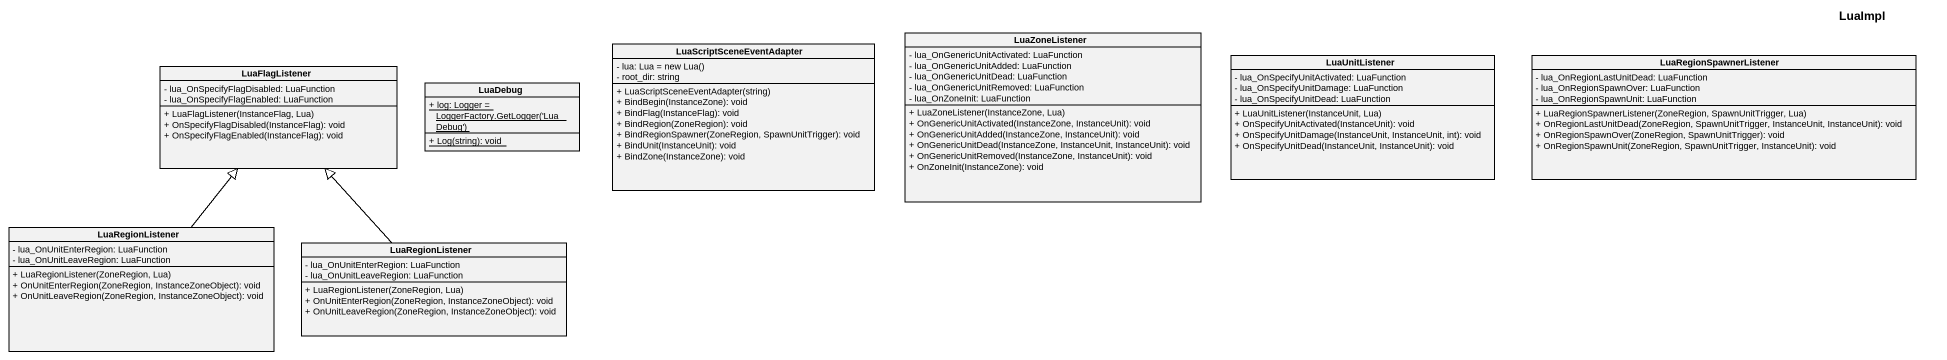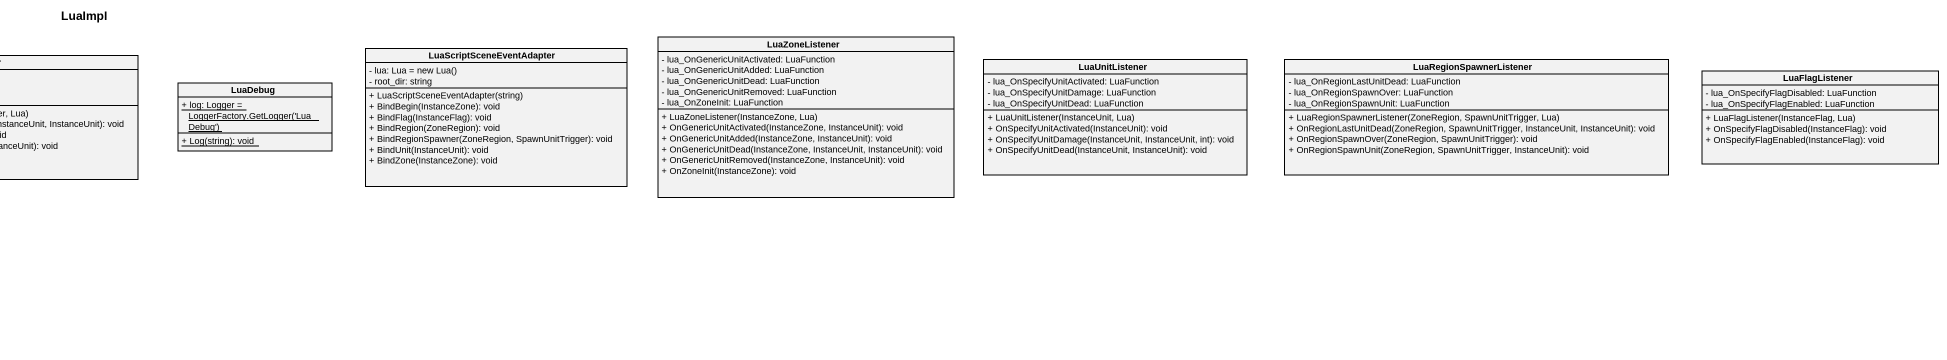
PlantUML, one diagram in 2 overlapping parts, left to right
@startuml
title LuaImpl
hide circle
hide empty members
skinparam classAttributeIconSize 0
class LuaZoneListener {
  - lua_OnGenericUnitActivated: LuaFunction
  - lua_OnGenericUnitAdded: LuaFunction
  - lua_OnGenericUnitDead: LuaFunction
  - lua_OnGenericUnitRemoved: LuaFunction
  - lua_OnZoneInit: LuaFunction
  + LuaZoneListener(InstanceZone, Lua)
  + OnGenericUnitActivated(InstanceZone, InstanceUnit): void
  + OnGenericUnitAdded(InstanceZone, InstanceUnit): void
  + OnGenericUnitDead(InstanceZone, InstanceUnit, InstanceUnit): void
  + OnGenericUnitRemoved(InstanceZone, InstanceUnit): void
  + OnZoneInit(InstanceZone): void
}
class LuaFlagListener {
  - lua_OnSpecifyFlagDisabled: LuaFunction
  - lua_OnSpecifyFlagEnabled: LuaFunction
  + LuaFlagListener(InstanceFlag, Lua)
  + OnSpecifyFlagDisabled(InstanceFlag): void
  + OnSpecifyFlagEnabled(InstanceFlag): void
}
class LuaScriptSceneEventAdapter {
  {field} - lua: Lua = new Lua()
  - root_dir: string
  + LuaScriptSceneEventAdapter(string)
  + BindBegin(InstanceZone): void
  + BindFlag(InstanceFlag): void
  + BindRegion(ZoneRegion): void
  + BindRegionSpawner(ZoneRegion, SpawnUnitTrigger): void
  + BindUnit(InstanceUnit): void
  + BindZone(InstanceZone): void
}
class LuaUnitListener {
  - lua_OnSpecifyUnitActivated: LuaFunction
  - lua_OnSpecifyUnitDamage: LuaFunction
  - lua_OnSpecifyUnitDead: LuaFunction
  + LuaUnitListener(InstanceUnit, Lua)
  + OnSpecifyUnitActivated(InstanceUnit): void
  + OnSpecifyUnitDamage(InstanceUnit, InstanceUnit, int): void
  + OnSpecifyUnitDead(InstanceUnit, InstanceUnit): void
}
class LuaRegionSpawnerListener {
  - lua_OnRegionLastUnitDead: LuaFunction
  - lua_OnRegionSpawnOver: LuaFunction
  - lua_OnRegionSpawnUnit: LuaFunction
  + LuaRegionSpawnerListener(ZoneRegion, SpawnUnitTrigger, Lua)
  + OnRegionLastUnitDead(ZoneRegion, SpawnUnitTrigger, InstanceUnit, InstanceUnit): void
  + OnRegionSpawnOver(ZoneRegion, SpawnUnitTrigger): void
  + OnRegionSpawnUnit(ZoneRegion, SpawnUnitTrigger, InstanceUnit): void
}
class "LuaScriptSceneEventAdapter" as LuaScriptSceneEventAdapter_2 {
  {field} - lua: Lua = new Lua()
  - root_dir: string
  + LuaScriptSceneEventAdapter(string)
  + BindBegin(InstanceZone): void
  + BindFlag(InstanceFlag): void
  + BindRegion(ZoneRegion): void
  + BindRegionSpawner(ZoneRegion, SpawnUnitTrigger): void
  + BindUnit(InstanceUnit): void
  + BindZone(InstanceZone): void
}
class "LuaZoneListener" as LuaZoneListener_2 {
  - lua_OnGenericUnitActivated: LuaFunction
  - lua_OnGenericUnitAdded: LuaFunction
  - lua_OnGenericUnitDead: LuaFunction
  - lua_OnGenericUnitRemoved: LuaFunction
  - lua_OnZoneInit: LuaFunction
  + LuaZoneListener(InstanceZone, Lua)
  + OnGenericUnitActivated(InstanceZone, InstanceUnit): void
  + OnGenericUnitAdded(InstanceZone, InstanceUnit): void
  + OnGenericUnitDead(InstanceZone, InstanceUnit, InstanceUnit): void
  + OnGenericUnitRemoved(InstanceZone, InstanceUnit): void
  + OnZoneInit(InstanceZone): void
}
class "LuaUnitListener" as LuaUnitListener_2 {
  - lua_OnSpecifyUnitActivated: LuaFunction
  - lua_OnSpecifyUnitDamage: LuaFunction
  - lua_OnSpecifyUnitDead: LuaFunction
  + LuaUnitListener(InstanceUnit, Lua)
  + OnSpecifyUnitActivated(InstanceUnit): void
  + OnSpecifyUnitDamage(InstanceUnit, InstanceUnit, int): void
  + OnSpecifyUnitDead(InstanceUnit, InstanceUnit): void
}
class "LuaRegionSpawnerListener" as LuaRegionSpawnerListener_2 {
  - lua_OnRegionLastUnitDead: LuaFunction
  - lua_OnRegionSpawnOver: LuaFunction
  - lua_OnRegionSpawnUnit: LuaFunction
  + LuaRegionSpawnerListener(ZoneRegion, SpawnUnitTrigger, Lua)
  + OnRegionLastUnitDead(ZoneRegion, SpawnUnitTrigger, InstanceUnit, InstanceUnit): void
  + OnRegionSpawnOver(ZoneRegion, SpawnUnitTrigger): void
  + OnRegionSpawnUnit(ZoneRegion, SpawnUnitTrigger, InstanceUnit): void
}
class "LuaFlagListener" as LuaFlagListener_2 {
  - lua_OnSpecifyFlagDisabled: LuaFunction
  - lua_OnSpecifyFlagEnabled: LuaFunction
  + LuaFlagListener(InstanceFlag, Lua)
  + OnSpecifyFlagDisabled(InstanceFlag): void
  + OnSpecifyFlagEnabled(InstanceFlag): void
}
class LuaDebug {
  {static} {field} + log: Logger = LoggerFactory.GetLogger('LuaDebug')
  {static} + Log(string): void
}
class "LuaDebug" as LuaDebug_2 {
  {static} {field} + log: Logger = LoggerFactory.GetLogger('LuaDebug')
  {static} + Log(string): void
}
class LuaRegionListener {
  - lua_OnUnitEnterRegion: LuaFunction
  - lua_OnUnitLeaveRegion: LuaFunction
  + LuaRegionListener(ZoneRegion, Lua)
  + OnUnitEnterRegion(ZoneRegion, InstanceZoneObject): void
  + OnUnitLeaveRegion(ZoneRegion, InstanceZoneObject): void
}
class "LuaRegionListener" as LuaRegionListener_2 {
  - lua_OnUnitEnterRegion: LuaFunction
  - lua_OnUnitLeaveRegion: LuaFunction
  + LuaRegionListener(ZoneRegion, Lua)
  + OnUnitEnterRegion(ZoneRegion, InstanceZoneObject): void
  + OnUnitLeaveRegion(ZoneRegion, InstanceZoneObject): void
}
LuaRegionListener -up-|> LuaFlagListener
LuaRegionListener_2 -up-|> LuaFlagListener
@enduml
